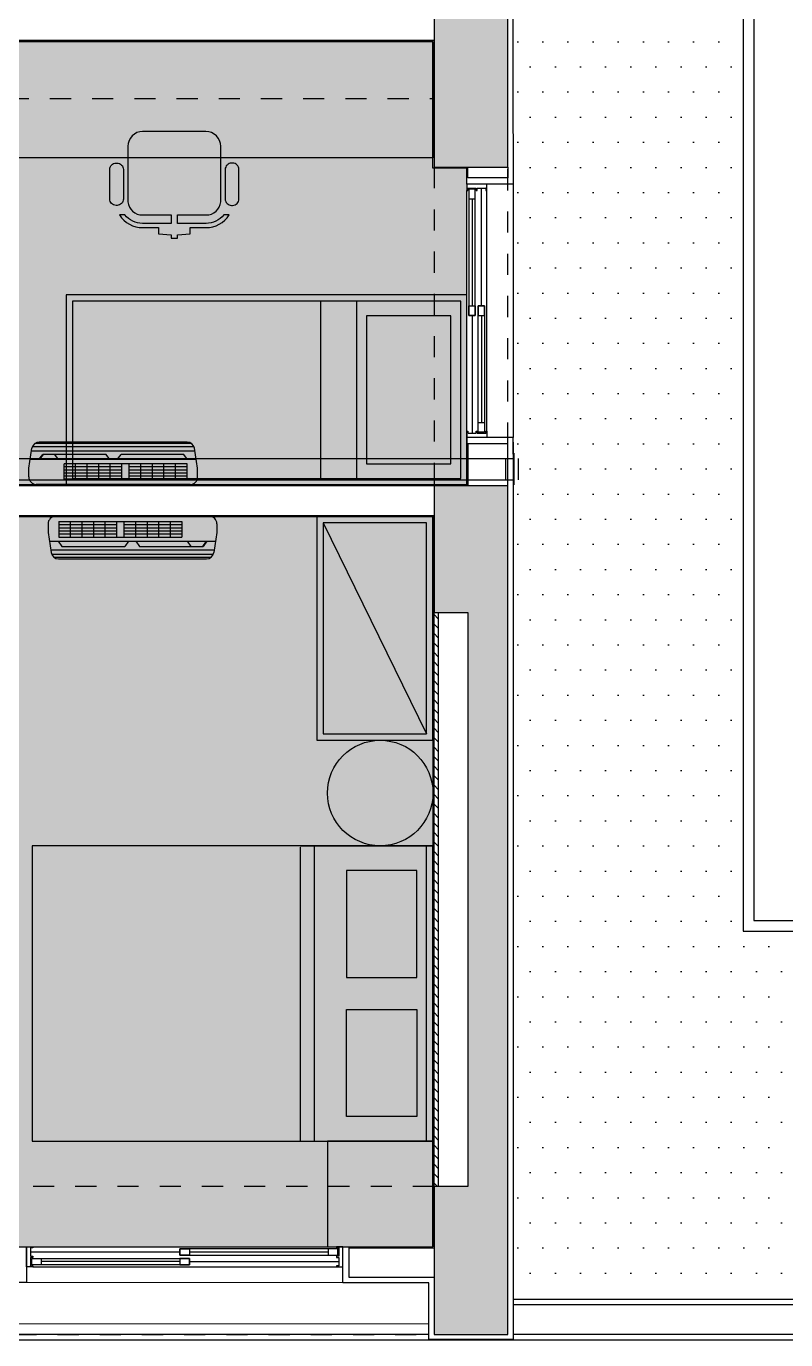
# Model space of a CAD drawing. Header units: metres. Extents: x -154 to 570, y -18 to 184.
# Drawn here: x 34.44 to 38.04, y -3.03 to 3.2 of the extents above; entities that cross this region are included whole.
import ezdxf
from ezdxf.xclip import XClip

# ---------------------------------------------------------------- set-up
doc = ezdxf.new("R2010")
doc.units = ezdxf.units.M
doc.header["$XCLIPFRAME"] = 0
for name, pattern in [('DASHDOT', [1, 0.5, -0.25, 0, -0.25]), ('PUC TORRE B$0$DASHEDX2', [1.5, 1, -0.5]), ('PUC$0$DASHEDX2', [1.5, 1, -0.5]), ('PUC$0$HIDDEN2', [0.1875, 0.125, -0.0625])]:
    doc.linetypes.add(name, pattern=pattern)
for name, color, linetype in [('ARQ-ALV ACAB', 4, 'Continuous'), ('ARQ-AUX', 7, 'Continuous'), ('ARQ-DIM - EMBASAM', 2, 'Continuous'), ('PA-PAISAGISMO', 7, 'Continuous'), ('PA-PLANTIO', 84, 'DASHDOT'), ('PUC TORRE B$0$1', 232, 'PUC TORRE B$0$DASHEDX2'), ('PUC TORRE B$0$4', 2, 'Continuous'), ('PUC$0$ARQ-ALV ACAB', 4, 'Continuous'), ('PUC$0$ARQ-ALV OSSO', 5, 'Continuous'), ('PUC$0$ARQ-AUX', 7, 'Continuous'), ('PUC$0$ARQ-AUX1 @ 1', 1, 'Continuous'), ('PUC$0$ARQ-AUX2', 2, 'Continuous'), ('PUC$0$ARQ-ENCH', 1, 'Continuous'), ('PUC$0$ARQ-HID', 7, 'Continuous'), ('PUC$0$ARQ-MOB', 7, 'Continuous'), ('PUC$0$ARQ-PRJ', 7, 'PUC$0$DASHEDX2'), ('PUC$0$MAUROAMARELO', 162, 'Continuous'), ('terreno + circ vert$0$ARQ-EST', 2, 'Continuous')]:
    doc.layers.add(name, color=color, linetype=linetype)
doc.layers.add('PUC$0$ARQ-FORRO', color=9, linetype='Continuous', lineweight=5)

# ---------------------------------------------------------------- blocks, each defined once
blk = doc.blocks.new('A$C23B574F5')
at = {"layer": 'PA-PLANTIO'}
h = blk.add_hatch(dxfattribs=at)
h.set_pattern_fill('DOTS', color=256, scale=0.075, style=0)
h.set_pattern_definition([(0, (-753.57029, 160.2869), (0.05953125, 0.1190625), [0, -0.1190625])])
h.paths.add_polyline_path([(37.8357, 3.4969), (36.7251, 3.4969), (36.7251, 2.461), (36.7253, 2.461), (36.7256, 1.261), (36.7267, -2.7951), (36.72, -2.7951), (36.72, -2.825), (39.7459, -2.825), (40.5246, -2.825, 0.236677), (43.9859, -1.0894), (40.1211, -1.0894), (37.8357, -1.0894)])
at = {"layer": 'PA-PAISAGISMO'}
for p, q in [((37.8357, 3.4969, 0), (37.8357, -1.0894, 0)), ((37.8857, 3.5469, 0), (37.8857, -1.0394, 0)), ((37.8857, -1.0394, 0), (40.1211, -1.0394, 0)), ((37.8357, -1.0894, 0), (44.0562, -1.0894, 0))]:
    blk.add_line(p, q, dxfattribs=at)
blk = doc.blocks.new('*U1665')
at = {"color": 0, "linetype": 'ByBlock', "ltscale": 0.5}
for points in [[(0.02, -0.045), (0.03, -0.045), (0.03, -0.05), (0.02, -0.05), (0.02, -0.09), (0.03, -0.09), (0.03, -0.095), (0.02, -0.095), (0.02, -0.09), (0.03, -0.09), (0.03, -0.095), (0, -0.095), (0, 0), (0.03, 0), (0.03, -0.005), (0.02, -0.005), (0.02, -0.045)], [(1.48, -0.045), (1.47, -0.045), (1.47, -0.05), (1.48, -0.05), (1.48, -0.09), (1.47, -0.09), (1.47, -0.095), (1.48, -0.095), (1.48, -0.09), (1.47, -0.09), (1.47, -0.095), (1.5, -0.095), (1.5, 0), (1.47, 0), (1.47, -0.005), (1.48, -0.005), (1.48, -0.045)], [(0.025, -0.01), (0.07, -0.01), (0.07, -0.04), (0.025, -0.04)], [(0.7725, -0.01), (0.7275, -0.01), (0.7275, -0.04), (0.7725, -0.04)], [(0.7275, -0.055), (0.7725, -0.055), (0.7725, -0.085), (0.7275, -0.085)], [(1.475, -0.055), (1.43, -0.055), (1.43, -0.085), (1.475, -0.085)]]:
    blk.add_lwpolyline(points, close=True, dxfattribs=at)
at = {"color": 8, "linetype": 'ByBlock', "ltscale": 0.5}
for points in [[(1.47, 0), (0.03, 0)], [(0.7725, -0.025), (1.48, -0.025)], [(0.7275, -0.07), (0.02, -0.07)], [(1.47, -0.095), (0.03, -0.095)]]:
    blk.add_lwpolyline(points, dxfattribs=at)
at = {"color": 7, "linetype": 'ByBlock', "ltscale": 0.5}
for points in [[(0.7725, -0.01), (0.7725, -0.04), (0.025, -0.04), (0.025, -0.01)], [(0.7275, -0.055), (0.7275, -0.085), (1.475, -0.085), (1.475, -0.055)]]:
    blk.add_lwpolyline(points, close=True, dxfattribs=at)
for points in [[(0.07, -0.025), (0.7275, -0.025)], [(0.7725, -0.07), (1.43, -0.07)]]:
    blk.add_lwpolyline(points, dxfattribs=at)
blk = doc.blocks.new('*U1668')
at = {"color": 0, "linetype": 'ByBlock', "ltscale": 0.5}
for points in [[(0.02, -0.045), (0.03, -0.045), (0.03, -0.05), (0.02, -0.05), (0.02, -0.09), (0.03, -0.09), (0.03, -0.095), (0.02, -0.095), (0.02, -0.09), (0.03, -0.09), (0.03, -0.095), (0, -0.095), (0, 0), (0.03, 0), (0.03, -0.005), (0.02, -0.005), (0.02, -0.045)], [(0.025, -0.01), (0.07, -0.01), (0.07, -0.04), (0.025, -0.04)], [(0.6225, -0.01), (0.5775, -0.01), (0.5775, -0.04), (0.6225, -0.04)], [(0.5775, -0.055), (0.6225, -0.055), (0.6225, -0.085), (0.5775, -0.085)], [(1.175, -0.055), (1.13, -0.055), (1.13, -0.085), (1.175, -0.085)], [(1.18, -0.045), (1.17, -0.045), (1.17, -0.05), (1.18, -0.05), (1.18, -0.09), (1.17, -0.09), (1.17, -0.095), (1.18, -0.095), (1.18, -0.09), (1.17, -0.09), (1.17, -0.095), (1.2, -0.095), (1.2, 0), (1.17, 0), (1.17, -0.005), (1.18, -0.005), (1.18, -0.045)]]:
    blk.add_lwpolyline(points, close=True, dxfattribs=at)
at = {"color": 8, "linetype": 'ByBlock', "ltscale": 0.5}
for points in [[(1.17, 0), (0.03, 0)], [(0.6225, -0.025), (1.18, -0.025)], [(0.5775, -0.07), (0.02, -0.07)], [(1.17, -0.095), (0.03, -0.095)]]:
    blk.add_lwpolyline(points, dxfattribs=at)
at = {"color": 7, "linetype": 'ByBlock', "ltscale": 0.5}
for points in [[(0.6225, -0.01), (0.6225, -0.04), (0.025, -0.04), (0.025, -0.01)], [(0.5775, -0.055), (0.5775, -0.085), (1.175, -0.085), (1.175, -0.055)]]:
    blk.add_lwpolyline(points, close=True, dxfattribs=at)
for points in [[(0.07, -0.025), (0.5775, -0.025)], [(0.6225, -0.07), (1.13, -0.07)]]:
    blk.add_lwpolyline(points, dxfattribs=at)
blk = doc.blocks.new('PUC$0$planta tipo 5 puc')
at = {"layer": 'PUC$0$ARQ-ENCH'}
h = blk.add_hatch(dxfattribs=at)
h.set_pattern_fill('ANSI31', color=256, scale=0.01)
h.set_pattern_definition([(45, (-5.14146, -0.972003), (-0.02245064, 0.02245064), [])])
h.paths.add_polyline_path([(-25.1517, 2.3), (-25.1716, 2.3), (-25.1716, -0.42), (-25.1517, -0.42)])
at = {"layer": 'PUC$0$ARQ-ALV ACAB'}
for points, elevation in [([(-24.7967, -1.2276), (-24.7967, 2.7943), (-24.7967, 2.7943), (-24.7967, 3.025), (-25.1967, 3.025), (-25.1967, 2.7551), (-25.6032, 2.7551), (-25.6032, 2.5852), (-25.1767, 2.5852)], 0), ([(-29.2283, 2.5847), (-27.1032, 2.5847), (-27.1032, 2.7547), (-29.6132, 2.7548), (-29.6132, 2.5748), (-29.3883, 2.5747)], -0.0001), ([(-25.1766, -3.125), (-28.9251, -3.125)], 0)]:
    blk.add_lwpolyline(points, dxfattribs=dict(at, elevation=elevation))
for points in [[(-25.1768, -0.875), (-25.1767, 2.5852)], [(-28.1051, -1.025), (-28.1051, -0.875), (-27.9751, -0.875), (-27.9751, -0.8248), (-27.8251, -0.8248), (-27.8251, -0.875), (-25.1768, -0.875)], [(-25.0186, -1.025), (-27.6451, -1.025), (-27.6451, -1.025), (-28.1051, -1.025)], [(-24.7967, -1.17), (-24.7967, -1.25), (-25.0167, -1.25), (-25.0166, -1.02)], [(-24.7967, -2.688), (-24.7967, -2.45), (-25.0167, -2.45), (-25.0167, -2.5254), (-25.1767, -2.5246), (-25.1767, -3.125)]]:
    blk.add_lwpolyline(points, dxfattribs=at)
at = {"layer": 'PUC$0$ARQ-ALV OSSO', "elevation": 0}
blk.add_lwpolyline([(-25.1717, 2.5901), (-25.1717, 2.7301), (-25.5732, 2.7301), (-25.5732, 2.5901), (-25.5375, 2.5901)], close=True, dxfattribs=at)
at = {"layer": 'PUC$0$ARQ-ALV OSSO'}
for points in [[(-25.1517, -0.42), (-25.1517, 2.3)], [(-28.1001, -1.02), (-28.1001, -0.88), (-27.9701, -0.88), (-27.9701, -0.8298), (-27.8301, -0.8298), (-27.8301, -0.88), (-25.1701, -0.88)], [(-25.0136, -1.02), (-27.6451, -1.02), (-28.1001, -1.02)], [(-24.8217, -2.53), (-24.8217, -2.48), (-25.0117, -2.48), (-25.0117, -2.53)]]:
    blk.add_lwpolyline(points, dxfattribs=at)
at = {"layer": 'PUC$0$ARQ-ALV OSSO', "elevation": 0}
for points in [[(-24.8217, -1.02), (-24.8217, -1.22), (-25.0117, -1.22), (-25.0116, -1.02)], [(-25.1717, -3.13), (-30.4417, -3.13)]]:
    blk.add_lwpolyline(points, dxfattribs=at)
at = {"layer": 'PUC$0$ARQ-AUX', "elevation": 0}
blk.add_lwpolyline([(-25.6032, 2.7551), (-27.1032, 2.7547)], dxfattribs=at)
at = {"layer": 'PUC$0$ARQ-AUX'}
blk.add_lwpolyline([(-24.7967, -2.45), (-24.7967, -1.25)], dxfattribs=at)
at = {"layer": 'PUC$0$ARQ-ENCH', "elevation": 0}
blk.add_lwpolyline([(-25.1517, 2.3), (-25.1716, 2.3), (-25.1716, -0.42), (-25.1517, -0.42)], close=True, dxfattribs=at)
at = {"layer": 'PUC$0$ARQ-AUX1 @ 1'}
for name, p, rotation in [('*U1665', (-25.6032, 2.5852, 0), 180), ('*U1668', (-25.0167, -2.45), 90)]:
    blk.add_blockref(name, p, dxfattribs=dict(at, rotation=rotation))
blk = doc.blocks.new('*U1706')
at = {"layer": 'PUC$0$ARQ-MOB'}
for p, q in [((-0.7, -0.6292), (-0.7, 0)), ((-0.7, 0), (0.7, 0)), ((0.7, -0.6291), (0.7, 0)), ((0.7, -0.03), (-0.7, -0.03)), ((0.7, -0.5621), (-0.7, -0.562)), ((0.7, -0.6273), (-0.693, -0.6273)), ((-0.6992, -0.8531), (-0.6987, -0.8534)), ((-0.675, -1.9), (0.675, -1.9))]:
    blk.add_line(p, q, dxfattribs=at)
at = {"layer": 'PUC$0$ARQ-MOB', "flags": 128}
for points in [[(0.7, -1.9), (0.7, 0), (-0.7, 0), (-0.7, -1.9)], [(0.7, -1.9001), (0.7, -0.0001), (-0.7, -0.0001), (-0.7, -1.9001)], [(-0.0756, -0.4095), (-0.0756, -0.0762), (-0.5831, -0.0762), (-0.5831, -0.4095)], [(-0.0756, -0.4096), (-0.0756, -0.0763), (-0.5831, -0.0763), (-0.5831, -0.4096)], [(0.0756, -0.4095), (0.0756, -0.0762), (0.5831, -0.0762), (0.5831, -0.4095)], [(0.0756, -0.4096), (0.0756, -0.0763), (0.5831, -0.0763), (0.5831, -0.4096)]]:
    blk.add_lwpolyline(points, close=True, dxfattribs=at)
at = {"layer": 'PUC$0$ARQ-MOB'}
blk.add_lwpolyline([(0.7, -0.5001), (1.2, -0.5001), (1.2, -0.0001), (0.7, -0.0001)], close=True, dxfattribs=at)
blk.add_circle((-0.95, -0.25), 0.25, dxfattribs=at)
blk = doc.blocks.new('*U1719')
at = {"flags": 128}
for points in [[(1.0602, 0), (1.0602, 0.55), (0, 0.55), (0, 0)], [(1.0302, 0.03), (1.0302, 0.52), (0.03, 0.52), (0.03, 0.03)]]:
    blk.add_lwpolyline(points, close=True, dxfattribs=at)
blk.add_lwpolyline([(1.0302, 0.52), (0.03, 0.03)], dxfattribs=at)
blk = doc.blocks.new('PUC$0$CAMA-SOLTEIRO')
at = {"flags": 128}
for points in [[(1.9, 0), (0, 0), (0, 0.9), (1.9, 0.9)], [(1.87, 0.03), (0.03, 0.03), (0.03, 0.87), (1.87, 0.87)], [(0.6938, 0.03), (0.5224, 0.03), (0.5224, 0.87), (0.6938, 0.87)], [(0.4762, 0.1), (0.0762, 0.1), (0.0762, 0.8), (0.4762, 0.8)]]:
    blk.add_lwpolyline(points, close=True, dxfattribs=at)
blk = doc.blocks.new('PUC$0$arq-cadeira giro')
at = {"linetype": 'Continuous'}
blk.add_lwpolyline([(-0.25, -0.3062), (-0.18, -0.3062, 0.414214), (-0.15, -0.2762), (-0.15, -0.2712, 0.414214), (-0.18, -0.2412), (-0.25, -0.2412), (-0.32, -0.2412, 0.414214), (-0.35, -0.2712), (-0.35, -0.2762, 0.414214), (-0.32, -0.3062)], format="xyb", close=True, dxfattribs=at)
at = {"layer": 'PUC$0$ARQ-MOB'}
blk.add_lwpolyline([(-0.5052, 0), (-0.5052, 0.0154), (-0.4902, 0.0154), (-0.4852, 0.0754), (-0.4552, 0.0754), (-0.4552, 0.1504, -0.255924), (-0.3952, 0.2599), (-0.3952, 0.2352, 0.223888), (-0.4352, 0.1504), (-0.4352, 0.0154), (-0.3952, 0.0154), (-0.3952, 0.1504, -0.39825), (-0.3325, 0.22), (-0.07, 0.22, -0.414214), (0, 0.15), (0, 0), (0, -0.15, -0.414214), (-0.07, -0.22), (-0.3325, -0.22, -0.39825), (-0.3952, -0.1504), (-0.3952, -0.0154), (-0.4352, -0.0154), (-0.4352, -0.1504, 0.223888), (-0.3952, -0.2352), (-0.3952, -0.2599, -0.255924), (-0.4552, -0.1504), (-0.4552, -0.0754), (-0.4852, -0.0754), (-0.4902, -0.0154), (-0.5052, -0.0154)], format="xyb", close=True, dxfattribs=at)
at = {"layer": 'PUC$0$ARQ-MOB', "linetype": 'Continuous'}
for points in [[(-0.25, 0.3062), (-0.18, 0.3062, -0.414214), (-0.15, 0.2762), (-0.15, 0.2712, -0.414214), (-0.18, 0.2412), (-0.25, 0.2412), (-0.32, 0.2412, -0.414214), (-0.35, 0.2712), (-0.35, 0.2762, -0.414214), (-0.32, 0.3062)], [(-0.25, -0.3062), (-0.18, -0.3062, 0.414214), (-0.15, -0.2762), (-0.15, -0.2712, 0.414214), (-0.18, -0.2412), (-0.25, -0.2412), (-0.32, -0.2412, 0.414214), (-0.35, -0.2712), (-0.35, -0.2762, 0.414214), (-0.32, -0.3062)]]:
    blk.add_lwpolyline(points, format="xyb", close=True, dxfattribs=at)
blk = doc.blocks.new('PUC$0$layout puc 5')
at = {"layer": 'PUC$0$ARQ-MOB', "elevation": 0}
blk.add_lwpolyline([(-2.0384, 5.7102), (0, 5.7102), (0, 5.1602), (-2.0384, 5.1602)], close=True, dxfattribs=at)
at = {"layer": 'PUC$0$ARQ-MOB', "ltscale": 0.5, "xscale": -1, "rotation": 270}
blk.add_blockref('PUC$0$arq-cadeira giro', (-1.2258, 5.2841), dxfattribs=at)
at = {"layer": 'PUC$0$ARQ-MOB', "xscale": -1, "zscale": 39.37007874015748}
blk.add_blockref('PUC$0$CAMA-SOLTEIRO', (0.1613, 3.6101, 0), dxfattribs=at)
at = {"layer": 'PUC$0$ARQ-MOB'}
for name, p, rotation in [('*U1719', (-0.0001, 2.4), 90), ('*U1706', (0.0001, 1.2), 270)]:
    blk.add_blockref(name, p, dxfattribs=dict(at, rotation=rotation))
blk = doc.blocks.new('PUC$0$pl forro 5')
at = {"layer": 'PUC$0$ARQ-FORRO'}
h = blk.add_hatch(color=256, dxfattribs=at)
h.dxf.hatch_style = 1
h.paths.add_polyline_path([(10.65, 3.415), (6.9016, 3.415), (6.9016, 1.315), (10.8101, 1.3152), (10.81, 2.8154), (10.65, 2.8146)])
h = blk.add_hatch(color=256, dxfattribs=at)
h.dxf.hatch_style = 1
h.paths.add_polyline_path([(10.6499, 1.165), (8.0016, 1.165), (8.0016, 0.1144), (6.5983, 0.1144), (6.5984, -2.2947), (10.65, -2.2952)])
at = {"layer": 'PUC$0$ARQ-FORRO', "elevation": 0}
for points in [[(10.65, 3.415), (6.9016, 3.415), (6.9016, 1.315), (10.8101, 1.3152), (10.81, 2.8154), (10.65, 2.8146)], [(10.6499, 1.165), (8.0016, 1.165), (8.0016, 0.1144), (6.5983, 0.1144), (6.5984, -2.2947), (10.65, -2.2952)]]:
    blk.add_lwpolyline(points, close=True, dxfattribs=at)
blk = doc.blocks.new('PUC$0$E3')
for p, q in [((302.2155, -376.0693), (302.3155, -376.0693)), ((302.3155, -376.1693), (302.3155, -376.0693)), ((302.2155, -376.1693), (302.3155, -376.1693))]:
    blk.add_line(p, q)
at = {"linetype": 'PUC$0$HIDDEN2', "ltscale": 0.1}
blk.add_circle((302.2598, -376.075), 0.00202, dxfattribs=at)
for radius, start, end in [(0.0718, 44.15719, 315.84978), (0.0702, 45.45042, 314.55686), (0.05, 90, 270)]:
    blk.add_arc((302.2155, -376.1193), radius, start, end)
blk.add_arc((302.2155, -376.1193), 0.05, 270, 90, dxfattribs=at)
at = {"linetype": 'PUC$0$HIDDEN2', "ltscale": 0.2}
for radius, start, end in [(0.0702, 314.55686, 45.45042), (0.0718, 315.84978, 44.15719)]:
    blk.add_arc((302.2155, -376.1193), radius, start, end, dxfattribs=at)
blk = doc.blocks.new('PUC$0$E2')
at = {"layer": 'PUC$0$ARQ-PRJ'}
for p, q in [((305.3871, -368.5577), (305.5371, -368.5577)), ((305.4121, -368.5377), (305.5121, -368.5377)), ((305.4121, -368.5977), (305.4121, -368.5577)), ((305.5121, -368.5977), (305.5121, -368.5577)), ((305.4121, -368.5977), (305.5121, -368.5977))]:
    blk.add_line(p, q, dxfattribs=at)
blk = doc.blocks.new('PUC$0$A$Cc99f4df2')
at = {"layer": 'PUC$0$ARQ-PRJ', "ltscale": 50}
for p, q in [((-4.4075, 1.8804), (-4.4075, 0.1823, 0)), ((-4.3075, 1.8799), (-4.3075, 0.1823, 0)), ((-4.2495, 0.1243, 0), (0.1846, 0.1243, 0)), ((-4.2495, 0.0243, 0), (0.1846, 0.0243, 0))]:
    blk.add_line(p, q, dxfattribs=at)
for radius in [0.158, 0.058]:
    blk.add_arc((-4.2495, 0.1823, 0), radius, 180.00003, 270, dxfattribs=at)
at = {"layer": 'PUC$0$ARQ-PRJ', "ltscale": 0.5, "rotation": 269.9999999999999}
blk.add_blockref('PUC$0$E3', (371.7618, 304.1958), dxfattribs=at)
at = {"layer": 'PUC$0$ARQ-PRJ', "xscale": -1, "rotation": 269.999964517683}
blk.add_blockref('PUC$0$E2', (368.7821, -305.388, 0), dxfattribs=at)
blk = doc.blocks.new('PUC$0$Q1')
at = {"layer": 'PUC$0$MAUROAMARELO'}
for p, q in [((240.1453, -387.22), (240.16, -387.125)), ((240.9288, -387.1183), (240.1619, -387.1183)), ((240.9168, -387.1027), (240.1738, -387.1027)), ((240.8957, -387.0957), (240.1949, -387.0957)), ((240.9453, -387.22), (240.9307, -387.125)), ((240.9389, -387.1785), (240.151, -387.1785)), ((240.9328, -387.1387), (240.1577, -387.1387)), ((240.1927, -387.1785), (240.2109, -387.1547)), ((240.1959, -387.1785), (240.2142, -387.1547)), ((240.2684, -387.1547), (240.2109, -387.1547)), ((240.5115, -387.1547), (240.2142, -387.1547)), ((240.2867, -387.1785), (240.2684, -387.1547)), ((240.5298, -387.1785), (240.5115, -387.1547)), ((240.5641, -387.1785), (240.5823, -387.1547)), ((240.8797, -387.1547), (240.5823, -387.1547)), ((240.898, -387.1785), (240.8797, -387.1547)), ((240.1453, -387.2614), (240.1453, -387.22)), ((240.3122, -387.2718), (240.3122, -387.1987)), ((240.6214, -387.1987), (240.3122, -387.1987)), ((240.4202, -387.2135), (240.3122, -387.2135)), ((240.4202, -387.2283), (240.3122, -387.2283)), ((240.4202, -387.2431), (240.3122, -387.2431)), ((240.3669, -387.2718), (240.3669, -387.1987)), ((240.4833, -387.2135), (240.4202, -387.2135)), ((240.4833, -387.2283), (240.4202, -387.2283)), ((240.4833, -387.2431), (240.4202, -387.2431)), ((240.4217, -387.2718), (240.4217, -387.1987)), ((240.4764, -387.2718), (240.4764, -387.1987)), ((240.5464, -387.2135), (240.4833, -387.2135)), ((240.5464, -387.2283), (240.4833, -387.2283)), ((240.5464, -387.2431), (240.4833, -387.2431)), ((240.5311, -387.2718), (240.5311, -387.1987)), ((240.5859, -387.2135), (240.5464, -387.2135)), ((240.5859, -387.2283), (240.5464, -387.2283)), ((240.5859, -387.2431), (240.5464, -387.2431)), ((240.5859, -387.2718), (240.5859, -387.1987)), ((240.6214, -387.2718), (240.6214, -387.1987)), ((240.895, -387.1987), (240.6214, -387.1987)), ((240.7294, -387.2135), (240.6214, -387.2135)), ((240.7294, -387.2283), (240.6214, -387.2283)), ((240.7294, -387.2431), (240.6214, -387.2431)), ((240.6761, -387.2718), (240.6761, -387.1987)), ((240.7925, -387.2135), (240.7294, -387.2135)), ((240.7925, -387.2283), (240.7294, -387.2283)), ((240.7925, -387.2431), (240.7294, -387.2431)), ((240.7308, -387.2718), (240.7308, -387.1987)), ((240.7856, -387.2718), (240.7856, -387.1987)), ((240.8556, -387.2135), (240.7925, -387.2135)), ((240.8556, -387.2283), (240.7925, -387.2283)), ((240.8556, -387.2431), (240.7925, -387.2431)), ((240.8403, -387.2718), (240.8403, -387.1987)), ((240.895, -387.2135), (240.8556, -387.2135)), ((240.895, -387.2283), (240.8556, -387.2283)), ((240.895, -387.2431), (240.8556, -387.2431)), ((240.895, -387.2718), (240.895, -387.1987)), ((240.9453, -387.2614), (240.9453, -387.22)), ((240.9098, -387.2969), (240.1808, -387.2969)), ((240.4202, -387.2578), (240.3122, -387.2578)), ((240.6214, -387.2718), (240.3122, -387.2718)), ((240.4833, -387.2578), (240.4202, -387.2578)), ((240.5464, -387.2578), (240.4833, -387.2578)), ((240.5859, -387.2578), (240.5464, -387.2578)), ((240.7294, -387.2578), (240.6214, -387.2578)), ((240.895, -387.2718), (240.6214, -387.2718)), ((240.7925, -387.2578), (240.7294, -387.2578)), ((240.8556, -387.2578), (240.7925, -387.2578)), ((240.895, -387.2578), (240.8556, -387.2578))]:
    blk.add_line(p, q, dxfattribs=at)
for centre, start, end in [((240.1949, -387.1312), 90, 170), ((240.8957, -387.1312), 10, 90), ((240.1808, -387.2614), 180, 270), ((240.9098, -387.2614), 270, 0)]:
    blk.add_arc(centre, 0.0355, start, end, dxfattribs=at)
blk = doc.blocks.new('PUC$0$A$C4d0191d3')
at = {"layer": 'PUC$0$MAUROAMARELO'}
blk.add_blockref('PUC$0$Q1', (-231.4205, 391.1578), dxfattribs=at)
at = {"layer": 'PUC$0$MAUROAMARELO', "rotation": 180}
blk.add_blockref('PUC$0$Q1', (249.7614, -383.5869), dxfattribs=at)
blk = doc.blocks.new('PUC')
at = {"layer": 'PUC$0$ARQ-ALV ACAB', "elevation": 0}
for points in [[(36.745, 2.6904), (36.745, 3.96), (36.525, 3.96), (36.525, 3.885)], [(36.5263, 1.2655), (36.5263, 1.025)], [(34.1367, -3.0248), (36.3467, -3.025)]]:
    blk.add_lwpolyline(points, dxfattribs=at)
at = {"layer": 'PUC$0$ARQ-AUX2'}
for points in [[(34.1617, -2.7546), (34.1617, -2.9986), (36.345, -2.9992)], [(34.2117, -2.7546), (34.2117, -2.9486), (36.345, -2.9492)]]:
    blk.add_lwpolyline(points, dxfattribs=at)
at = {"layer": 'PUC$0$ARQ-ENCH'}
for name, p in [('PUC$0$A$Cc99f4df2', (36.5251, 1.0252, 0)), ('PUC$0$A$C4d0191d3', (25.725, -2.8342, 0))]:
    blk.add_blockref(name, p, dxfattribs=at)
at = {"layer": 'PUC$0$ARQ-FORRO'}
blk.add_blockref('PUC$0$pl forro 5', (25.715, -0.2899, 0), dxfattribs=at)
at = {"layer": 'PUC$0$ARQ-HID', "xscale": -1, "rotation": 180}
blk.add_blockref('PUC$0$planta tipo 5 puc', (61.5417, 0.0001, 0), dxfattribs=at)
at = {"layer": 'PUC$0$ARQ-MOB', "color": 6}
blk.add_blockref('PUC$0$layout puc 5', (36.365, -2.5851, 0), dxfattribs=at)
blk = doc.blocks.new('PUC TORRE B$0$est-lo-07-6sb-r00')
at = {"layer": 'PUC TORRE B$0$4'}
h = blk.add_hatch(color=8, dxfattribs=at)
h.dxf.hatch_style = 1
h.paths.add_polyline_path([(213.004314, 592.98646), (232.004314, 592.98646), (232.004314, 743.98646), (213.004314, 743.98646)], flags=17)
h.paths.add_polyline_path([(517.003016, 942.98646), (353.003016, 942.98646), (353.003016, 923.986062), (498.003016, 923.986062), (498.003016, 465.008359), (498.003039, 465.008359), (498.003039, 450.008359), (498.003039, 395.98646), (517.003016, 395.98646)])
h.paths.add_polyline_path([(3672.003309, 253.001099), (3672.003309, 388.001099), (3637.003309, 388.001099), (3637.003309, 253.001099)])
h.paths.add_polyline_path([(3637.003309, 942.98646), (3637.003194, 872.98646), (3653.003309, 872.98646), (3653.003309, 599.001099), (3637.003309, 599.001099), (3637.003309, 539.001099), (3672.003309, 539.001099), (3672.003309, 942.98646)])
h.paths.add_polyline_path([(3672.003424, 102.001099), (3637.003309, 102.001099), (3637.003309, 42.001099), (3653.003307, 42.001099), (3653.003307, -229.998901), (3637.003309, -229.998901), (3637.003309, -299.998901), (3672.003424, -299.998901)])
h.paths.add_polyline_path([(3075.003309, -299.999844), (3110.003309, -299.999844), (3110.003309, -199.999844), (3075.003309, -199.999844)])
h.paths.add_polyline_path([(3075.003309, 270.500177), (3110.003309, 270.500177), (3110.003309, 370.500177), (3075.003309, 370.500177)])
h.paths.add_polyline_path([(520.003309, 942.98646), (520.003309, 395.98646), (555.003309, 395.98646), (555.003309, 451.98646), (539.003309, 451.98646), (539.003309, 872.98646), (555.003309, 872.98646), (555.003309, 942.98646)])
h.paths.add_polyline_path([(-2102.995138, 253.000177), (-2102.995138, 388.000177), (-2137.995138, 388.000177), (-2137.995138, 253.000177)])
h.paths.add_polyline_path([(-2137.995138, 101.999935), (-2137.995138, -299.999844), (-2102.995138, -299.999844), (-2102.995138, -229.999844), (-2118.995138, -229.999844), (-2118.995138, 41.999935), (-2102.995138, 41.999935), (-2102.995138, 101.999935)])
h.paths.add_polyline_path([(-2137.995141, 942.98646), (-2137.995141, 538.988972), (-2102.995141, 538.988972), (-2102.995141, 598.988972), (-2118.995141, 598.988972), (-2118.995141, 872.98646), (-2102.995141, 872.98646), (-2102.995141, 942.98646)])
h.paths.add_polyline_path([(520.003309, 245.003526), (520.003309, -299.999844), (555.003309, -299.999844), (555.003309, -229.999844), (539.003309, -229.999844), (539.003309, 185.003526), (555.003309, 185.003526), (555.003309, 245.003526)])
h.paths.add_polyline_path([(-34.995574, 942.98646), (-34.995574, 872.98646), (-18.995574, 872.98646), (-18.995574, 455.98646), (-34.995574, 455.98646), (-34.995574, 395.98646), (232.004426, 395.98646), (232.004426, 481.98646), (213.004426, 481.98646), (213.004426, 414.98646), (0.004426, 414.98646), (0.004426, 923.98646), (213.004426, 923.98646), (213.004426, 854.98646), (232.004426, 854.98646), (232.004426, 923.98646), (252.004426, 923.98646), (252.004426, 942.98646)])
h.paths.add_polyline_path([(3075.003309, 842.98646), (3110.003309, 842.98646), (3110.003309, 942.98646), (3075.003309, 942.98646)])
h.paths.add_polyline_path([(2530.003309, -299.999844), (2570.003309, -299.999844), (2570.003309, -199.999844), (2530.003309, -199.999844)])
h.paths.add_polyline_path([(2530.003309, 145.003526), (2570.003309, 145.003526), (2570.003309, 245.003526), (2530.003309, 245.003526)])
h.paths.add_polyline_path([(2530.003309, 395.98646), (2570.003309, 395.98646), (2570.003309, 495.98646), (2530.003309, 495.98646)])
h.paths.add_polyline_path([(2530.003309, 842.98646), (2570.003309, 842.98646), (2570.003309, 942.98646), (2530.003309, 942.98646)])
h.paths.add_polyline_path([(1995.003309, -299.999844), (2030.003309, -299.999844), (2030.003309, -199.999844), (1995.003309, -199.999844)])
h.paths.add_polyline_path([(1995.003309, 145.003526), (2030.003309, 145.003526), (2030.003309, 245.003526), (1995.003309, 245.003526)])
h.paths.add_polyline_path([(1995.003309, 395.98646), (2030.003309, 395.98646), (2030.003309, 495.98646), (1995.003309, 495.98646)])
h.paths.add_polyline_path([(1995.003309, 842.98646), (2030.003309, 842.98646), (2030.003309, 942.98646), (1995.003309, 942.98646)])
h.paths.add_polyline_path([(1460.003309, -299.999844), (1495.003309, -299.999844), (1495.003309, -199.999844), (1460.003309, -199.999844)])
h.paths.add_polyline_path([(1460.003309, 145.003526), (1495.003309, 145.003526), (1495.003309, 245.003526), (1460.003309, 245.003526)])
h.paths.add_polyline_path([(1460.176641, 395.98646), (1495.176641, 395.98646), (1495.176641, 495.98646), (1460.176641, 495.98646)])
h.paths.add_polyline_path([(1460.003309, 842.98646), (1495.003309, 842.98646), (1495.003309, 942.98646), (1460.003309, 942.98646)])
h.paths.add_polyline_path([(925.003309, -299.999844), (960.003309, -299.999844), (960.003309, -199.999844), (925.003309, -199.999844)])
h.paths.add_polyline_path([(925.003309, 145.003526), (960.003309, 145.003526), (960.003309, 245.003526), (925.003309, 245.003526)])
h.paths.add_polyline_path([(925.003309, 395.98646), (960.003309, 395.98646), (960.003309, 495.98646), (925.003309, 495.98646)])
h.paths.add_polyline_path([(925.003309, 842.98646), (960.003309, 842.98646), (960.003309, 942.98646), (925.003309, 942.98646)])
h.paths.add_polyline_path([(-1582.999721, -299.999844), (-1547.999721, -299.999844), (-1547.999721, -199.999844), (-1582.999721, -199.999844)])
h.paths.add_polyline_path([(-500.999721, -299.999844), (-465.999721, -299.999844), (-465.999721, -199.999844), (-500.999721, -199.999844)])
h.paths.add_polyline_path([(-1042.999721, -299.999844), (-1002.999721, -299.999844), (-1002.999721, -199.999844), (-1042.999721, -199.999844)])
h.paths.add_polyline_path([(-500.999721, 145.003526), (-465.999721, 145.003526), (-465.999721, 245.003526), (-500.999721, 245.003526)])
h.paths.add_polyline_path([(-1042.999721, 145.003526), (-1002.999721, 145.003526), (-1002.999721, 245.003526), (-1042.999721, 245.003526)])
h.paths.add_polyline_path([(-500.999721, 395.98646), (-465.999721, 395.98646), (-465.999721, 495.98646), (-500.999721, 495.98646)])
h.paths.add_polyline_path([(-1042.999721, 395.98646), (-1002.999721, 395.98646), (-1002.999721, 495.98646), (-1042.999721, 495.98646)])
h.paths.add_polyline_path([(-1582.999721, 270.500177), (-1547.999721, 270.500177), (-1547.999721, 370.500177), (-1582.999721, 370.500177)])
h.paths.add_polyline_path([(-500.999721, 842.98646), (-465.999721, 842.98646), (-465.999721, 942.98646), (-500.999721, 942.98646)])
h.paths.add_polyline_path([(-1042.999721, 842.98646), (-1002.999721, 842.98646), (-1002.999721, 942.98646), (-1042.999721, 942.98646)])
h.paths.add_polyline_path([(-1582.999721, 842.98646), (-1547.999721, 842.98646), (-1547.999721, 942.98646), (-1582.999721, 942.98646)])
h.paths.add_polyline_path([(-35, 245.003526), (-35, 185.003526), (-19, 185.003526), (-19, -230), (-35, -230), (-35, -300), (517, -300), (517, 245), (498, 245), (498, -281), (0, -281), (0, -19), (255, -19), (255, 245.003526), (178.5, 245.003526), (178.5, 226.003526), (236, 226.003526), (236, 0), (0, 0), (0, 226.003526), (57.5, 226.003526), (57.5, 245.003526)])
at = {"layer": 'PUC TORRE B$0$1'}
for points in [[(3275.004467, 285.500177), (3637.003309, 285.500177)], [(3637.003474, 253.001099), (3637.003474, 102.001099)], [(3672.003474, 102.001099), (3672.003474, 253.001099)], [(3637.003589, -229.999844), (3275.004467, -229.999844)], [(3258.612385, -299.999844), (3637.003309, -299.999844)]]:
    blk.add_lwpolyline(points, dxfattribs=at)
at = {"layer": 'PUC TORRE B$0$4', "linetype": 'Continuous'}
for points in [[(3672.003309, 253.001099), (3672.003309, 388.001099), (3637.003309, 388.001099), (3637.003309, 253.001099), (3672.003309, 253.001099)], [(3672.003424, 102.001099), (3637.003309, 102.001099), (3637.003309, 42.001099), (3653.003307, 42.001099), (3653.003307, -229.998901), (3637.003309, -229.998901), (3637.003309, -299.998901), (3672.003424, -299.998901), (3672.003424, 102.001099)]]:
    blk.add_lwpolyline(points, dxfattribs=at)
blk = doc.blocks.new('PUC TORRE B')
at = {"linetype": 'Continuous', "xscale": 0.01, "yscale": 0.01, "zscale": 0.01}
blk.add_blockref('PUC TORRE B$0$est-lo-07-6sb-r00', (0, 0), dxfattribs=at)
blk.add_blockref('PUC', (0, 0))
blk = doc.blocks.new('terreno + circ vert')
at = {"layer": 'Defpoints'}
blk.add_lwpolyline([(45.0315, 1.1617, 0.011807), (45.0465, 1.811), (45.1211, 8.4606), (42.945, 9.4812), (35.5548, 12.9472), (27.5061, 16.8929), (22.1014, 19.5405), (15.0017, 23.0148), (8.3251, 26.282), (0.4895, 30.0914), (-5.8932, 33.2362), (-11.2422, 35.8718), (-77.2068, 8.3436), (-72.4625, -3.025), (39.7459, -3.025), (40.5292, -3.025, 0.392534)], format="xyb", close=True, dxfattribs=at)
at = {"layer": 'terreno + circ vert$0$ARQ-EST', "color": 102}
blk.add_lwpolyline([(45.0315, 1.1617, 0.011807), (45.0465, 1.811), (45.1211, 8.4606), (42.945, 9.4812), (35.5548, 12.9472), (27.5061, 16.8929), (22.1014, 19.5405), (15.0017, 23.0148), (8.3251, 26.282), (0.4895, 30.0914), (-5.8932, 33.2362), (-11.2422, 35.8718), (-77.2068, 8.3436), (-72.4625, -3.025), (39.7459, -3.025), (40.5291, -3.025, 0.392527), (45.0315, 1.1617)], format="xyb", dxfattribs=at)

msp = doc.modelspace()

# ---------------------------------------------------------------- linework, layer by layer
at = {"layer": 'ARQ-ALV ACAB'}
for points in [[(40.4279, -2.8349), (36.745, -2.8348)], [(36.745, -3.0252), (40.4293, -3.0252)]]:
    msp.add_lwpolyline(points, dxfattribs=at)
at = {"layer": 'ARQ-AUX'}
for points in [[(40.4279, -2.8599), (36.745, -2.8598)], [(40.4279, -2.9999), (36.745, -2.9998)]]:
    msp.add_lwpolyline(points, dxfattribs=at)

# ---------------------------------------------------------------- block references
msp.add_blockref('A$C23B574F5', (0, 0, 0), dxfattribs=at)
ref = msp.add_blockref('PUC TORRE B', (0, 0), dxfattribs=at)
XClip(ref).set_block_clipping_path([(-22.1257387469, -3.8879528525), (38.8233554118, 13.297728756)])
at = {"layer": 'ARQ-DIM - EMBASAM'}
msp.add_blockref('terreno + circ vert', (0, 0), dxfattribs=at)

doc.saveas('drawing.dxf')
